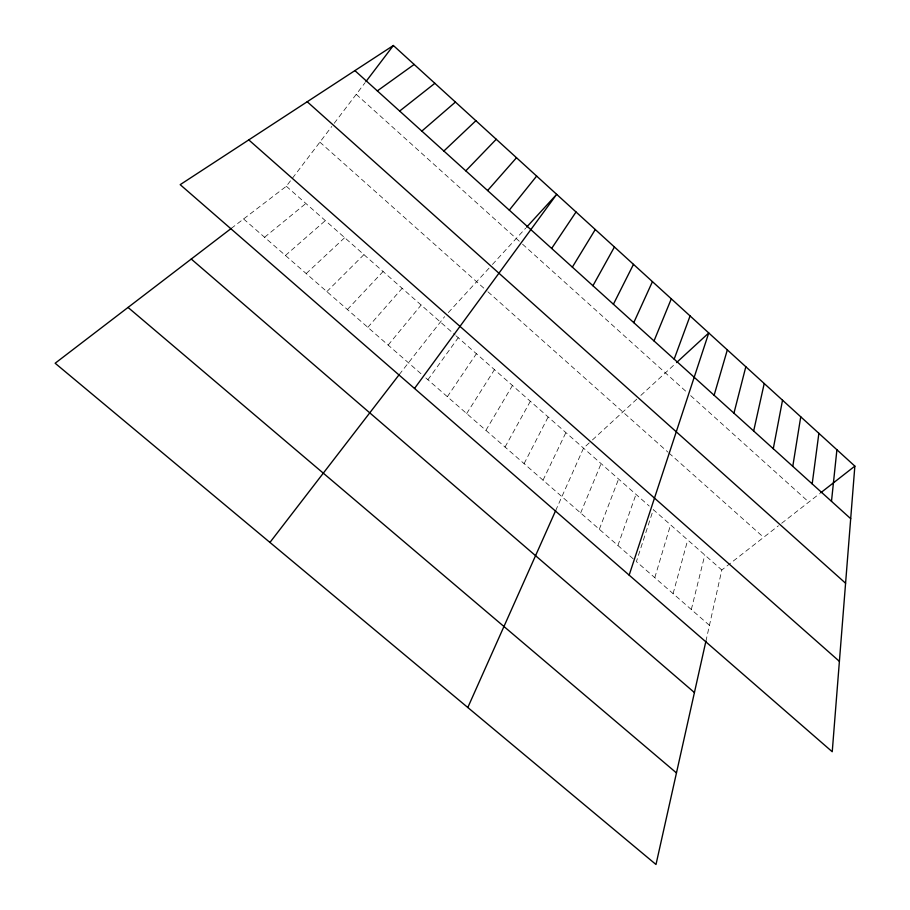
<?xml version="1.0" encoding="UTF-8"?>
<svg xmlns="http://www.w3.org/2000/svg" width="910" height="910" viewBox="0 0 910 910"><rect width="100%" height="100%" fill="white"/><g stroke="black" fill="none" stroke-linecap="round" stroke-linejoin="round"><path stroke-width="0.68" stroke-dasharray="4.55 3.41" d="M705.887 641.277L721.812 570.001L778.448 525.775M691.316 609.529L704.806 555.009M673.093 593.627L687.721 539.96M654.79 577.668L670.556 524.831M617.901 545.488L635.988 494.369M599.326 529.279L618.584 479.035M580.66 512.99L601.089 463.622M555.657 510.612L583.526 448.141L591.466 440.838M543.042 480.184L565.884 432.591M524.092 463.645L548.15 416.973M505.05 447.037L530.337 401.276M485.906 430.339L512.444 385.499M466.671 413.561L494.46 369.653M447.345 396.703L476.396 353.74M427.916 379.754L458.242 337.735M231.231 228.433L286.332 186.254L331.786 126.479M334.209 123.294L365.149 82.605M399.251 374.567L444.626 316.635M388.161 345.072L421.125 305.032M367.833 327.338L402.152 288.311M448.323 312.596L489.591 267.551M492.424 264.469L525.707 228.16M347.404 309.514L383.087 271.51M326.861 291.598L363.92 254.629M306.204 273.58L344.674 237.658M592.456 439.928L636.795 399.149M640.845 395.418L675.538 363.511M285.444 255.471L325.325 220.607M264.582 237.271L305.874 203.476M781.679 523.261L819.603 493.652M243.596 218.969L421.739 374.374M425.857 377.957L634.338 559.821M709.447 625.341L636.397 561.618L653.312 509.634L721.812 570.001M286.332 186.254L455.205 335.062M456.217 335.949L649.228 506.04M319.876 142.142L486.941 290.927M487.976 291.837L667.929 452.111M668.975 453.043L763.638 537.355M356.231 94.344L521.498 243.232M522.556 244.187L686.64 392.005M690.667 395.634L808.819 502.07"/><path stroke-width="1.36" d="M854.854 466.125L832.24 751.751L180.191 184.662L393.37 45.5L854.854 466.125L820.683 492.81M831.49 501.33L836.904 449.767M812.186 483.892L818.875 433.331M792.781 466.352L800.743 416.803M773.272 448.721L782.532 400.195M753.662 430.999L764.218 383.519M705.887 641.277L655.996 864.5L55.146 363.238L231.231 228.433M733.949 413.174L745.825 366.741M714.122 395.259L727.329 349.895M629.163 575.131L708.754 332.958L676.551 362.578M674.162 359.143L690.076 315.929M654.017 340.943L671.307 298.821M467.808 707.502L555.657 510.612M633.769 322.64L652.447 281.634M613.408 304.236L633.485 264.355M592.933 285.729L614.432 246.985M572.356 267.13L595.277 229.525M551.653 248.43L576.03 211.984M414.516 388.456L556.681 194.353L526.651 227.125M365.968 81.547L393.37 45.5M269.94 542.428L399.251 374.567M509.293 210.142L536.65 176.085M487.612 190.543L516.505 157.726M465.806 170.841L496.257 139.264M443.875 151.026L475.896 120.712M421.83 131.097L455.432 102.056M399.649 111.054L434.855 83.31M377.343 90.886L414.175 64.451M128.037 307.432L676.46 772.92M191.248 259.043L694.421 692.556M248.771 139.901L839.395 661.354M307.216 101.749L845.583 583.219M354.9 70.616L850.702 518.689"/></g></svg>
